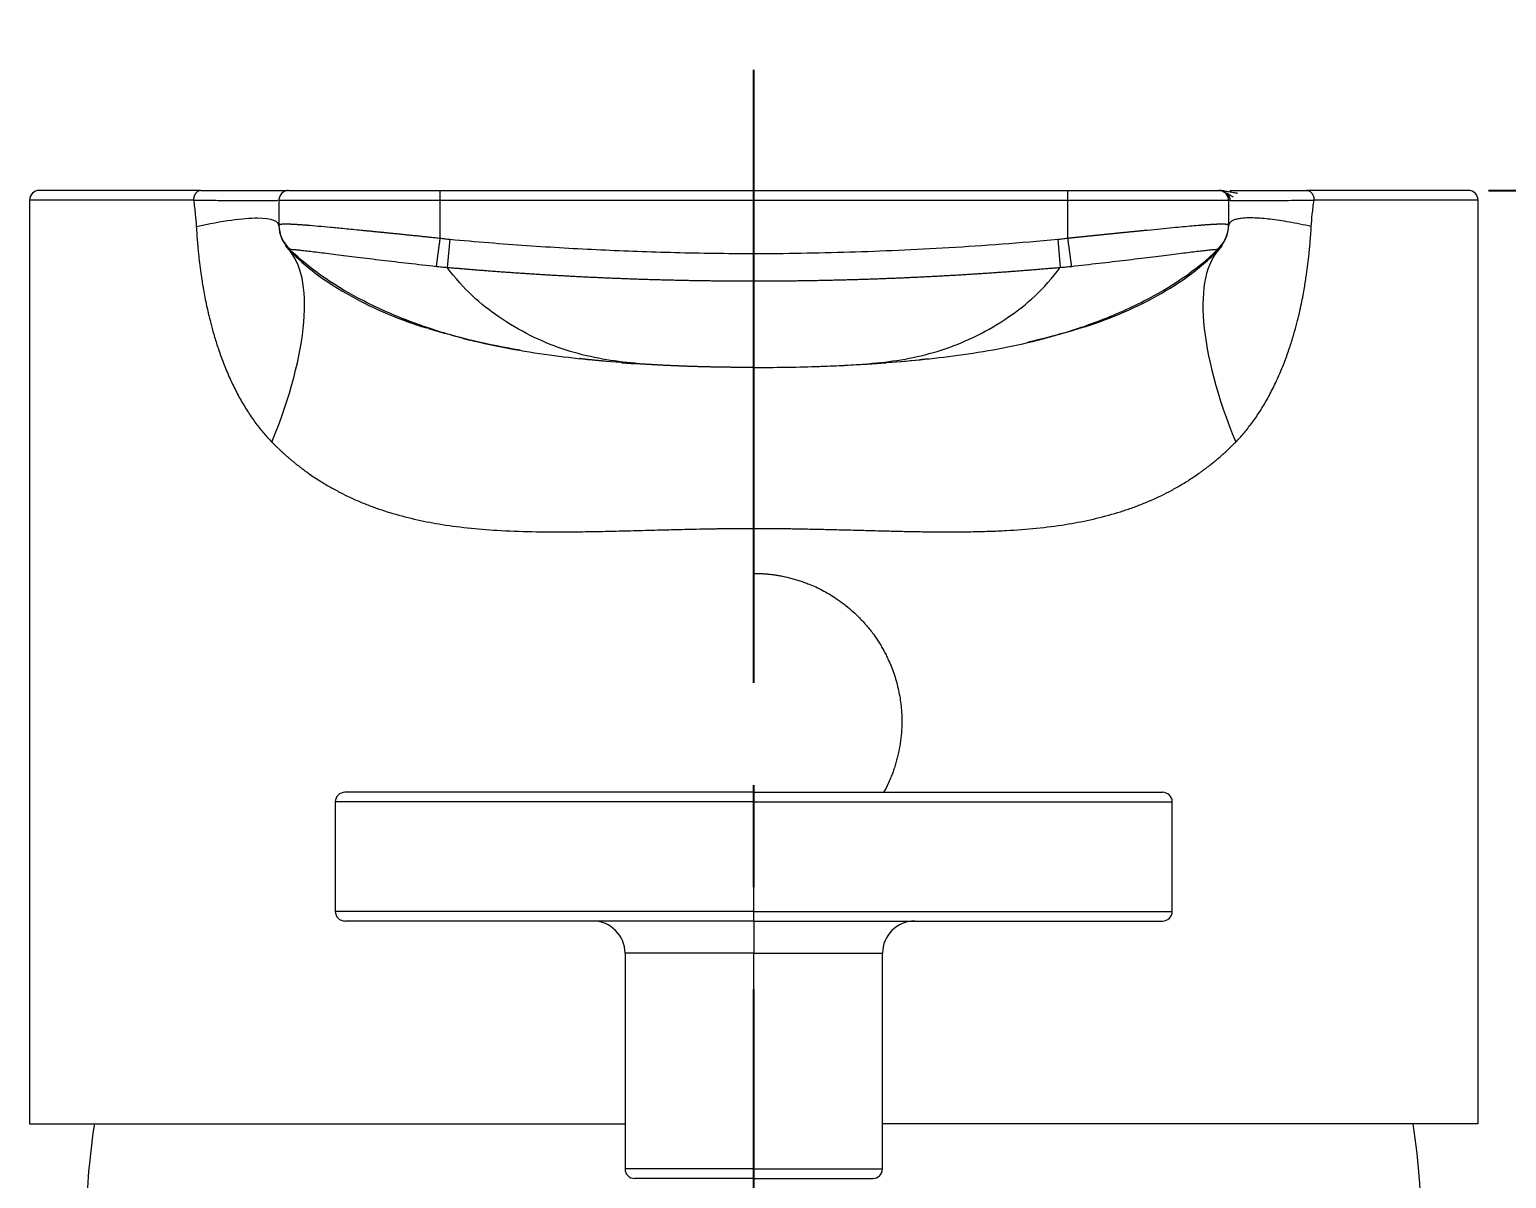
# Model space of a CAD drawing. Extents: x 11557 to 12329, y -16777 to -16231.
# Drawn here: x 11775.94 to 11821.82, y -16476.32 to -16440.62 of the extents above; entities that cross this region are included whole.
import ezdxf

# ---------------------------------------------------------------- set-up
doc = ezdxf.new("R2010")
doc.units = 0
doc.header["$MEASUREMENT"] = 0
doc.linetypes.add('CENTER2', pattern=[28.575, 19.05, -3.175, 3.175, -3.175])
doc.layers.get('0').update_dxf_attribs({"color": 3, "linetype": 'CONTINUOUS'})
doc.layers.get('DEFPOINTS').update_dxf_attribs({"linetype": 'CONTINUOUS'})
doc.layers.add('CENTER', color=1, linetype='CENTER2')
doc.layers.add('DIM_', color=6, linetype='CONTINUOUS', lineweight=9)
doc.styles.get("Standard").update_dxf_attribs({"font": 'Gulim.ttf'})
doc.dimstyles.new('사본(2) STANDARD', dxfattribs={"dimscale": 0, "dimtxt": 5, "dimasz": 5, "dimexe": 1.25, "dimexo": 0.625, "dimgap": 1.5, "dimtad": 3, "dimtih": 1, "dimtoh": 1, "dimdec": 1, "dimzin": 9, "dimdsep": 46, "dimtxsty": 'Standard', "dimcen": 2.5, "dimclrd": 5, "dimclre": 5, "dimclrt": 5, "dimadec": 0, "dimazin": 0, "dimtfac": 1, "dimtdec": 1, "dimtmove": 0, "dimatfit": 3, "dimfxl": 1.25, "dimtfill": 1, "dimtolj": 1, "dimtzin": 0, "dimarcsym": 0})

# ---------------------------------------------------------------- blocks, each defined once
blk = doc.blocks.new('*D25')
at = {"layer": 'DEFPOINTS', "color": 0, "transparency": 16777216}
for p in [(11820.637, -16445.624), (11854.897, -16445.624), (11823.437, -16569.324)]:
    blk.add_point(p, dxfattribs=at)
at = {"layer": 'DIM_', "color": 5, "lineweight": -2, "transparency": 16777216}
for p, q in [((11821.262, -16445.624), (11856.147, -16445.624)), ((11854.897, -16450.624), (11854.897, -16503.404)), ((11854.897, -16564.324), (11854.897, -16511.544)), ((11824.062, -16569.324), (11856.147, -16569.324))]:
    blk.add_line(p, q, dxfattribs=at)
at = {"layer": 'DIM_', "color": 5, "transparency": 16777216}
for points in [[(11854.064, -16450.624), (11855.731, -16450.624), (11854.897, -16445.624)], [(11854.064, -16564.324), (11855.731, -16564.324), (11854.897, -16569.324)]]:
    blk.add_solid(points, dxfattribs=at)
at = {"layer": 'DIM_', "color": 5, "transparency": 16777216, "insert": (11854.897, -16507.474), "char_height": 5, "attachment_point": 5, "bg_fill": 3, "box_fill_scale": 1.25, "bg_fill_color": 256, "bg_fill_true_color": 13158600, "bg_fill_transparency": 0}
blk.add_mtext('\\A1;123.7', dxfattribs=at)

msp = doc.modelspace()

# ---------------------------------------------------------------- linework, layer by layer
at = {"linetype": 'Continuous', "lineweight": 18}
for p, q in [((11781.264, -16445.624), (11776.237, -16445.624)), ((11783.987, -16445.624), (11788.687, -16445.624)), ((11788.687, -16445.624), (11808.187, -16445.624)), ((11808.187, -16445.624), (11812.887, -16445.624)), ((11820.637, -16445.624), (11815.61, -16445.624)), ((11775.937, -16445.924), (11775.937, -16474.624)), ((11783.687, -16445.924), (11783.687, -16446.7)), ((11813.187, -16445.924), (11813.187, -16446.7)), ((11820.937, -16474.624), (11820.937, -16445.924)), ((11783.963, -16447.432), (11783.964, -16447.432)), ((11788.993, -16447.14), (11788.913, -16448.013)), ((11807.881, -16447.14), (11807.961, -16448.013)), ((11812.91, -16447.432), (11812.911, -16447.432)), ((11798.437, -16464.324), (11785.737, -16464.324)), ((11798.437, -16464.324), (11811.137, -16464.324)), ((11785.437, -16464.624), (11785.437, -16468.024)), ((11811.437, -16468.024), (11811.437, -16464.624)), ((11798.437, -16468.324), (11785.737, -16468.324)), ((11798.437, -16468.324), (11811.137, -16468.324)), ((11794.437, -16469.324), (11794.437, -16476.024)), ((11802.437, -16476.024), (11802.437, -16469.324)), ((11775.941, -16474.624), (11794.437, -16474.624)), ((11820.934, -16474.624), (11802.437, -16474.624)), ((11798.437, -16476.324), (11794.737, -16476.324)), ((11798.437, -16476.324), (11802.137, -16476.324))]:
    msp.add_line(p, q, dxfattribs=at)
at = {"linetype": 'Continuous', "lineweight": 13}
for p, q in [((11788.687, -16445.624), (11788.687, -16445.924)), ((11808.187, -16445.624), (11808.187, -16445.924)), ((11781.032, -16445.924), (11775.937, -16445.924)), ((11783.687, -16445.924), (11788.687, -16445.924)), ((11788.687, -16445.924), (11808.187, -16445.924)), ((11788.687, -16445.924), (11788.687, -16447.105)), ((11808.187, -16445.924), (11813.187, -16445.924)), ((11808.187, -16445.924), (11808.187, -16447.105)), ((11820.937, -16445.924), (11815.842, -16445.924)), ((11798.437, -16456.124), (11798.437, -16457.524)), ((11798.437, -16464.324), (11798.437, -16464.624)), ((11798.437, -16464.624), (11785.437, -16464.624)), ((11798.437, -16464.624), (11811.437, -16464.624)), ((11798.437, -16468.024), (11798.437, -16464.624)), ((11798.437, -16468.024), (11785.437, -16468.024)), ((11798.437, -16468.324), (11798.437, -16468.024)), ((11798.437, -16468.024), (11811.437, -16468.024)), ((11798.437, -16468.324), (11798.437, -16469.324)), ((11798.437, -16469.324), (11794.437, -16469.324)), ((11798.437, -16476.024), (11798.437, -16469.324)), ((11798.437, -16469.324), (11802.437, -16469.324)), ((11798.437, -16476.024), (11794.437, -16476.024)), ((11798.437, -16476.024), (11802.437, -16476.024)), ((11798.437, -16476.324), (11798.437, -16476.024))]:
    msp.add_line(p, q, dxfattribs=at)
at = {"linetype": 'Continuous', "lineweight": 18}
for centre, radius, start, end in [((11776.237, -16445.924), 0.3, 90, 180), ((11783.987, -16445.924), 0.3, 90, 180), ((11812.887, -16445.924), 0.3, 0, 90), ((11820.637, -16445.924), 0.3, 0, 90), ((11785.737, -16464.624), 0.3, 90, 180), ((11811.137, -16464.624), 0.3, 0, 90), ((11785.737, -16468.024), 0.3, 180, 270), ((11811.137, -16468.024), 0.3, 270, 0), ((11793.437, -16469.324), 1, 0, 90), ((11803.437, -16469.324), 1, 90, 180), ((11801.847, -16478.237), 24.167, 171.4005, 180.2092), ((11795.027, -16478.237), 24.167, 359.7908, 8.5995), ((11794.737, -16476.024), 0.3, 180, 270), ((11802.137, -16476.024), 0.3, 270, 0)]:
    msp.add_arc(centre, radius, start, end, dxfattribs=at)
for centre, major_axis, ratio, start_param, end_param in [((11784.687, -16446.7), (-1, 0), 0.997565, 0, 0.855888), ((11784.687, -16446.715), (-1, 0), 0.999994, 6.283182, 7.089139), ((11812.187, -16446.7), (1, 0), 0.997564, 5.427297, 6.283185), ((11812.187, -16446.715), (1, 0), 0.999994, 5.477229, 6.283185), ((11779.513, -16454.498), (4.189, 7.272), 0.367725, 5.063697, 6.175754), ((11817.362, -16454.498), (-4.19, 7.272), 0.367778, 0.107416, 1.219445), ((11798.437, -16456.124), (0, 5), 0.000002, 0, 1.570796)]:
    msp.add_ellipse(centre, major_axis=major_axis, ratio=ratio, start_param=start_param, end_param=end_param, dxfattribs=at)
at = {"linetype": 'Continuous', "lineweight": 13}
for points, weights in [([(11781.264, -16445.624), (11781.128, -16445.624), (11781.032, -16445.749), (11781.032, -16445.924)], [1.16155262095, 0.939532990983, 0.946352341469, 1.18201067241]), ([(11815.758, -16446.742), (11814.064, -16446.38), (11813.187, -16446.389), (11813.187, -16446.742)], [1.00865496145, 0.985184218262, 1.00944989097, 1.08145197957]), ([(11788.687, -16447.105), (11788.637, -16447.483), (11788.594, -16447.806), (11788.571, -16447.982)], [1.07742026953, 0.974193216038, 0.974193243491, 1.07742035189]), ([(11808.187, -16447.105), (11808.237, -16447.483), (11808.28, -16447.806), (11808.304, -16447.982)], [1.07656029012, 0.973909260309, 0.974483093263, 1.07828178898])]:
    msp.add_rational_spline(points, weights, degree=3, dxfattribs=at)
at = {"linetype": 'Continuous', "lineweight": 18}
for points, knots in [([(11781.264, -16445.624), (11781.334, -16445.624), (11781.479, -16445.624), (11781.705, -16445.624), (11781.943, -16445.624), (11782.192, -16445.624), (11782.449, -16445.624), (11782.714, -16445.624), (11782.989, -16445.624), (11783.251, -16445.624), (11783.481, -16445.624), (11783.663, -16445.624), (11783.791, -16445.624), (11783.878, -16445.624), (11783.928, -16445.624), (11783.948, -16445.624), (11783.955, -16445.624)], [0, 0, 0, 0, 0.073243, 0.146485, 0.219728, 0.29297, 0.366213, 0.439455, 0.512698, 0.585941, 0.659183, 0.732426, 0.805668, 0.878911, 0.952154, 1, 1, 1, 1]), ([(11812.887, -16445.624), (11812.887, -16445.624), (11812.893, -16445.624), (11812.928, -16445.624), (11812.986, -16445.624), (11813.034, -16445.624), (11813.053, -16445.624)], [0, 0, 0, 0, 0.281598, 0.564993, 0.848388, 1, 1, 1, 1]), ([(11813.14, -16445.711), (11813.156, -16445.727), (11813.182, -16445.76), (11813.21, -16445.816), (11813.225, -16445.875), (11813.227, -16445.913), (11813.227, -16445.932)], [0, 0, 0, 0, 0.263716, 0.521509, 0.768223, 1, 1, 1, 1]), ([(11813.228, -16445.624), (11813.236, -16445.624), (11813.3, -16445.624), (11813.44, -16445.624), (11813.682, -16445.624), (11813.961, -16445.624), (11814.269, -16445.624), (11814.598, -16445.624), (11814.948, -16445.624), (11815.301, -16445.624), (11815.511, -16445.624), (11815.61, -16445.624)], [0, 0, 0, 0, 0.017987, 0.140738, 0.26349, 0.386242, 0.508993, 0.631745, 0.754497, 0.877248, 1, 1, 1, 1]), ([(11783.687, -16446.738), (11783.687, -16446.737), (11783.687, -16446.734), (11783.687, -16446.729), (11783.687, -16446.723), (11783.687, -16446.717), (11783.687, -16446.715)], [0, 0, 0, 0, 0.181237, 0.454158, 0.727079, 1, 1, 1, 1]), ([(11813.187, -16446.715), (11813.187, -16446.717), (11813.187, -16446.723), (11813.187, -16446.729), (11813.187, -16446.735), (11813.187, -16446.739), (11813.187, -16446.742), (11813.187, -16446.742), (11813.187, -16446.742)], [0, 0, 0, 0, 0.190431, 0.380863, 0.571294, 0.761725, 0.952156, 1, 1, 1, 1]), ([(11783.875, -16447.337), (11784.174, -16447.656), (11784.806, -16448.232), (11786.272, -16449.145), (11787.441, -16449.646), (11788.272, -16449.894)], [0, 0, 0, 0, 0.255853, 0.503794, 1, 1, 1, 1]), ([(11808.597, -16449.895), (11809.43, -16449.648), (11810.6, -16449.146), (11812.068, -16448.233), (11812.7, -16447.657), (11813, -16447.337)], [0, 0, 0, 0, 0.496271, 0.744186, 1, 1, 1, 1]), ([(11798.437, -16448.436), (11798.437, -16448.415), (11798.437, -16448.391), (11798.437, -16448.338), (11798.437, -16448.31), (11798.437, -16448.248), (11798.437, -16448.215), (11798.437, -16448.145), (11798.437, -16448.109), (11798.437, -16448.033), (11798.437, -16447.994), (11798.437, -16447.913), (11798.437, -16447.872), (11798.437, -16447.79), (11798.437, -16447.748), (11798.437, -16447.666), (11798.437, -16447.625), (11798.437, -16447.584)], [0, 0, 0, 0, 0.125, 0.125, 0.25, 0.25, 0.375, 0.375, 0.5, 0.5, 0.625, 0.625, 0.75, 0.75, 0.875, 0.875, 1, 1, 1, 1]), ([(11798.437, -16451.124), (11798.437, -16451.124), (11798.437, -16451.182), (11798.437, -16451.008), (11798.437, -16450.487), (11798.437, -16449.818), (11798.437, -16449.1), (11798.437, -16448.436)], [0, 0, 0, 0, 0.258409, 0.516817, 0.646021, 0.775226, 1, 1, 1, 1]), ([(11791.175, -16450.588), (11790.994, -16450.557), (11789.832, -16450.344), (11788.703, -16450.058), (11787.788, -16449.732)], [0, 0, 0, 0, 0.154308, 1, 1, 1, 1]), ([(11794.455, -16450.985), (11793.661, -16450.927), (11792.034, -16450.77), (11790.434, -16450.482), (11789.617, -16450.276)], [0, 0, 0, 0, 0.484737, 1, 1, 1, 1]), ([(11802.418, -16450.985), (11803.213, -16450.927), (11804.841, -16450.77), (11806.44, -16450.482), (11807.257, -16450.276)], [0, 0, 0, 0, 0.484813, 1, 1, 1, 1]), ([(11793.867, -16450.935), (11793.862, -16450.935), (11793.832, -16450.932), (11793.778, -16450.927), (11793.707, -16450.92), (11793.636, -16450.914), (11793.567, -16450.907), (11793.497, -16450.9), (11793.429, -16450.893), (11793.361, -16450.886), (11793.295, -16450.879), (11793.228, -16450.872), (11793.163, -16450.865), (11793.098, -16450.858), (11793.049, -16450.853), (11793.021, -16450.849), (11793.015, -16450.849)], [0, 0, 0, 0, 0.018764, 0.09901, 0.179135, 0.259149, 0.339064, 0.41889, 0.498638, 0.578319, 0.657944, 0.737524, 0.817068, 0.89659, 0.976098, 1, 1, 1, 1]), ([(11795.074, -16451.026), (11795.06, -16451.025), (11795.033, -16451.024), (11794.991, -16451.021), (11794.95, -16451.018), (11794.909, -16451.016), (11794.868, -16451.013), (11794.827, -16451.01), (11794.786, -16451.008), (11794.757, -16451.005), (11794.741, -16451.004), (11794.739, -16451.004)], [0, 0, 0, 0, 0.122514, 0.244982, 0.367409, 0.4898, 0.61216, 0.734491, 0.8568, 0.97909, 1, 1, 1, 1]), ([(11796.527, -16451.094), (11796.512, -16451.094), (11796.484, -16451.093), (11796.441, -16451.091), (11796.398, -16451.09), (11796.355, -16451.088), (11796.312, -16451.087), (11796.27, -16451.085), (11796.227, -16451.083), (11796.185, -16451.082), (11796.142, -16451.08), (11796.1, -16451.078), (11796.058, -16451.077), (11796.016, -16451.075), (11795.974, -16451.073), (11795.932, -16451.071), (11795.89, -16451.07), (11795.849, -16451.068), (11795.807, -16451.066), (11795.766, -16451.064), (11795.724, -16451.062), (11795.683, -16451.06), (11795.642, -16451.058), (11795.601, -16451.056), (11795.56, -16451.054), (11795.519, -16451.052), (11795.478, -16451.049), (11795.437, -16451.047), (11795.396, -16451.045), (11795.356, -16451.043), (11795.315, -16451.04), (11795.275, -16451.038), (11795.235, -16451.036), (11795.194, -16451.033), (11795.154, -16451.031), (11795.114, -16451.029), (11795.088, -16451.027), (11795.074, -16451.026)], [0, 0, 0, 0, 0.028653, 0.057291, 0.085916, 0.114527, 0.143126, 0.171713, 0.200291, 0.228858, 0.257418, 0.28597, 0.314515, 0.343054, 0.371588, 0.400119, 0.428647, 0.457172, 0.485697, 0.514221, 0.542746, 0.571273, 0.599802, 0.628335, 0.656872, 0.685414, 0.713963, 0.742519, 0.771083, 0.799657, 0.82824, 0.856834, 0.88544, 0.914059, 0.942691, 0.971338, 1, 1, 1, 1]), ([(11798.437, -16451.124), (11798.423, -16451.124), (11798.395, -16451.124), (11798.353, -16451.124), (11798.31, -16451.124), (11798.268, -16451.124), (11798.226, -16451.123), (11798.184, -16451.123), (11798.142, -16451.123), (11798.1, -16451.123), (11798.058, -16451.123), (11798.016, -16451.122), (11797.974, -16451.122), (11797.932, -16451.122), (11797.89, -16451.121), (11797.848, -16451.121), (11797.806, -16451.121), (11797.765, -16451.12), (11797.723, -16451.12), (11797.681, -16451.119), (11797.639, -16451.119), (11797.598, -16451.118), (11797.556, -16451.118), (11797.515, -16451.117), (11797.473, -16451.116), (11797.431, -16451.116), (11797.39, -16451.115), (11797.349, -16451.114), (11797.307, -16451.114), (11797.266, -16451.113), (11797.224, -16451.112), (11797.183, -16451.111), (11797.142, -16451.11), (11797.101, -16451.11), (11797.059, -16451.109), (11797.018, -16451.108), (11796.977, -16451.107), (11796.936, -16451.106), (11796.895, -16451.105), (11796.854, -16451.104), (11796.813, -16451.102), (11796.772, -16451.101), (11796.731, -16451.1), (11796.69, -16451.099), (11796.649, -16451.098), (11796.608, -16451.097), (11796.567, -16451.095), (11796.54, -16451.094), (11796.527, -16451.094)], [0, 0, 0, 0, 0.02183, 0.043647, 0.065452, 0.087246, 0.109028, 0.1308, 0.152562, 0.174315, 0.196059, 0.217795, 0.239524, 0.261246, 0.282961, 0.304671, 0.326376, 0.348076, 0.369773, 0.391466, 0.413156, 0.434845, 0.456532, 0.478218, 0.499904, 0.52159, 0.543277, 0.564966, 0.586657, 0.608351, 0.630048, 0.651749, 0.673454, 0.695165, 0.716882, 0.738605, 0.760335, 0.782073, 0.803819, 0.825573, 0.847337, 0.869112, 0.890896, 0.912692, 0.9345, 0.95632, 0.978153, 1, 1, 1, 1]), ([(11800.348, -16451.094), (11800.473, -16451.09), (11800.722, -16451.081), (11801.089, -16451.065), (11801.449, -16451.047), (11801.684, -16451.034), (11801.8, -16451.026)], [0, 0, 0, 0, 0.25, 0.5, 0.75, 1, 1, 1, 1]), ([(11775.937, -16474.581), (11775.937, -16474.582), (11775.937, -16474.596), (11775.938, -16474.607), (11775.938, -16474.617), (11775.939, -16474.619), (11775.94, -16474.623), (11775.94, -16474.624), (11775.941, -16474.624)], [0, 0, 0, 0, 0.032118, 0.516059, 0.516059, 0.75803, 0.75803, 1, 1, 1, 1]), ([(11820.934, -16474.624), (11820.935, -16474.624), (11820.937, -16474.617), (11820.937, -16474.596), (11820.937, -16474.582), (11820.937, -16474.581)], [0, 0, 0, 0, 0.482071, 0.964143, 1, 1, 1, 1])]:
    msp.add_open_spline(points, degree=3, knots=knots, dxfattribs=at)
for points, degree in [([(11813.476, -16445.716), (11812.921, -16445.624)], 1), ([(11812.993, -16445.643), (11813.33, -16445.82)], 1), ([(11781.117, -16446.742), (11781.122, -16446.835), (11781.134, -16447.01), (11781.152, -16447.24), (11781.17, -16447.442), (11781.188, -16447.618), (11781.206, -16447.78), (11781.224, -16447.935), (11781.245, -16448.091), (11781.268, -16448.256), (11781.295, -16448.439), (11781.329, -16448.646), (11781.371, -16448.879), (11781.423, -16449.14), (11781.486, -16449.428), (11781.563, -16449.745), (11781.657, -16450.089), (11781.772, -16450.464), (11781.914, -16450.873), (11782.092, -16451.317), (11782.293, -16451.753), (11782.507, -16452.156), (11782.734, -16452.528), (11782.97, -16452.868), (11783.215, -16453.174), (11783.381, -16453.356), (11783.465, -16453.442)], 3), ([(11783.687, -16446.715), (11783.687, -16446.714), (11783.687, -16446.712), (11783.687, -16446.705), (11783.687, -16446.7)], 3), ([(11783.709, -16446.909), (11783.709, -16446.924)], 1), ([(11813.165, -16446.924), (11813.165, -16446.909)], 1), ([(11813.167, -16446.941), (11813.167, -16446.912)], 1), ([(11813.187, -16446.7), (11813.187, -16446.705), (11813.187, -16446.712), (11813.187, -16446.714), (11813.187, -16446.715)], 3), ([(11813.409, -16453.442), (11813.493, -16453.356), (11813.66, -16453.174), (11813.904, -16452.868), (11814.141, -16452.528), (11814.367, -16452.156), (11814.581, -16451.754), (11814.782, -16451.318), (11814.96, -16450.874), (11815.102, -16450.464), (11815.218, -16450.089), (11815.312, -16449.744), (11815.389, -16449.428), (11815.452, -16449.139), (11815.504, -16448.878), (11815.545, -16448.645), (11815.579, -16448.438), (11815.607, -16448.255), (11815.63, -16448.091), (11815.65, -16447.934), (11815.669, -16447.779), (11815.687, -16447.618), (11815.705, -16447.441), (11815.723, -16447.24), (11815.741, -16447.009), (11815.752, -16446.835), (11815.758, -16446.742)], 3), ([(11783.995, -16447.436), (11784.002, -16447.443), (11784.015, -16447.452), (11784.026, -16447.454), (11784.032, -16447.453)], 3), ([(11812.843, -16447.453), (11812.848, -16447.454), (11812.86, -16447.452), (11812.873, -16447.443), (11812.88, -16447.436)], 3), ([(11788.571, -16447.982), (11788.629, -16447.989), (11788.744, -16448), (11788.857, -16448.009), (11788.913, -16448.013)], 3), ([(11807.961, -16448.013), (11808.017, -16448.009), (11808.13, -16448), (11808.245, -16447.989), (11808.304, -16447.982)], 3), ([(11787.522, -16449.632), (11787.794, -16449.732)], 1), ([(11809.297, -16449.655), (11808.544, -16449.936), (11807.762, -16450.158), (11806.961, -16450.338)], 3), ([(11809.293, -16449.656), (11809.556, -16449.553)], 1), ([(11788.327, -16449.911), (11789.617, -16450.276)], 1), ([(11807.258, -16450.276), (11808.541, -16449.913)], 1), ([(11794.339, -16450.976), (11794.729, -16451.004)], 1), ([(11798.437, -16451.124), (11799.083, -16451.124), (11799.726, -16451.114), (11800.348, -16451.094)], 3), ([(11801.8, -16451.026), (11801.913, -16451.019), (11802.024, -16451.012), (11802.134, -16451.005)], 3), ([(11802.143, -16451.004), (11802.536, -16450.976)], 1), ([(11803.008, -16450.935), (11803.309, -16450.908), (11803.593, -16450.879), (11803.859, -16450.849)], 3)]:
    msp.add_open_spline(points, degree=degree, dxfattribs=at)
at = {"linetype": 'Continuous', "lineweight": 13}
for points, knots in [([(11815.61, -16445.624), (11815.641, -16445.624), (11815.671, -16445.632), (11815.727, -16445.662), (11815.753, -16445.684), (11815.796, -16445.739), (11815.813, -16445.773), (11815.836, -16445.845), (11815.842, -16445.884), (11815.842, -16445.924)], [0, 0, 0, 0, 0.25, 0.25, 0.5, 0.5, 0.75, 0.75, 1, 1, 1, 1]), ([(11781.032, -16445.924), (11781.088, -16445.924), (11781.222, -16445.926), (11781.436, -16445.928), (11781.677, -16445.93), (11781.93, -16445.932), (11782.194, -16445.934), (11782.466, -16445.935), (11782.739, -16445.936), (11782.996, -16445.937), (11783.217, -16445.936), (11783.39, -16445.936), (11783.513, -16445.934), (11783.595, -16445.932), (11783.632, -16445.931), (11783.647, -16445.93), (11783.648, -16445.93)], [0, 0, 0, 0, 0.037423, 0.09093, 0.149736, 0.214672, 0.286573, 0.367065, 0.45843, 0.557795, 0.660021, 0.758459, 0.847044, 0.925113, 0.993986, 1, 1, 1, 1]), ([(11781.032, -16445.924), (11781.042, -16446.002), (11781.052, -16446.077), (11781.07, -16446.223), (11781.078, -16446.293), (11781.099, -16446.498), (11781.11, -16446.625), (11781.117, -16446.742)], [0, 0, 0, 0, 0.25, 0.25, 0.5, 0.5, 1, 1, 1, 1]), ([(11813.187, -16445.924), (11813.187, -16445.925), (11813.192, -16445.927), (11813.218, -16445.93), (11813.279, -16445.932), (11813.377, -16445.934), (11813.519, -16445.936), (11813.709, -16445.936), (11813.946, -16445.936), (11814.225, -16445.936), (11814.536, -16445.935), (11814.87, -16445.933), (11815.218, -16445.93), (11815.543, -16445.927), (11815.753, -16445.925), (11815.842, -16445.924)], [0, 0, 0, 0, 0.043837, 0.114379, 0.190639, 0.270395, 0.35463, 0.44372, 0.534416, 0.623909, 0.71051, 0.793868, 0.87409, 0.947701, 1, 1, 1, 1]), ([(11815.758, -16446.742), (11815.765, -16446.624), (11815.775, -16446.497), (11815.797, -16446.293), (11815.805, -16446.222), (11815.823, -16446.076), (11815.832, -16446.001), (11815.842, -16445.924)], [0, 0, 0, 0, 0.5, 0.5, 0.75, 0.75, 1, 1, 1, 1]), ([(11783.687, -16446.7), (11783.687, -16446.7), (11783.687, -16446.698), (11783.688, -16446.696), (11783.688, -16446.694), (11783.689, -16446.692), (11783.691, -16446.691), (11783.692, -16446.689), (11783.694, -16446.687), (11783.696, -16446.686), (11783.698, -16446.684), (11783.701, -16446.683), (11783.704, -16446.681), (11783.707, -16446.68), (11783.71, -16446.678), (11783.714, -16446.677), (11783.718, -16446.676), (11783.723, -16446.675), (11783.727, -16446.673), (11783.732, -16446.672), (11783.738, -16446.671), (11783.743, -16446.67), (11783.749, -16446.669), (11783.756, -16446.669), (11783.762, -16446.668), (11783.769, -16446.667), (11783.776, -16446.666), (11783.784, -16446.666), (11783.791, -16446.665), (11783.8, -16446.665), (11783.808, -16446.664), (11783.817, -16446.664), (11783.826, -16446.663), (11783.836, -16446.663), (11783.845, -16446.663), (11783.856, -16446.663), (11783.866, -16446.662), (11783.877, -16446.662), (11783.888, -16446.662), (11783.9, -16446.662), (11783.912, -16446.662), (11783.924, -16446.662), (11783.936, -16446.663), (11783.949, -16446.663), (11783.963, -16446.663), (11783.976, -16446.664), (11783.99, -16446.664), (11784.005, -16446.664), (11784.019, -16446.665), (11784.034, -16446.665), (11784.05, -16446.666), (11784.066, -16446.667), (11784.082, -16446.667), (11784.098, -16446.668), (11784.115, -16446.669), (11784.132, -16446.67), (11784.15, -16446.671), (11784.168, -16446.672), (11784.187, -16446.673), (11784.205, -16446.674), (11784.224, -16446.675), (11784.244, -16446.676), (11784.264, -16446.678), (11784.284, -16446.679), (11784.305, -16446.68), (11784.326, -16446.682), (11784.347, -16446.683), (11784.369, -16446.685), (11784.391, -16446.686), (11784.414, -16446.688), (11784.437, -16446.69), (11784.46, -16446.692), (11784.484, -16446.693), (11784.508, -16446.695), (11784.533, -16446.697), (11784.558, -16446.699), (11784.673, -16446.709), (11784.901, -16446.728), (11785.284, -16446.763), (11785.732, -16446.806), (11786.082, -16446.84), (11786.292, -16446.861), (11786.342, -16446.866), (11786.392, -16446.871), (11786.442, -16446.876), (11786.494, -16446.881), (11786.546, -16446.886), (11786.599, -16446.892), (11786.652, -16446.897), (11786.706, -16446.902), (11786.761, -16446.908), (11786.816, -16446.913), (11786.872, -16446.919), (11786.929, -16446.925), (11786.986, -16446.93), (11787.044, -16446.936), (11787.103, -16446.942), (11787.162, -16446.948), (11787.222, -16446.954), (11787.282, -16446.96), (11787.344, -16446.966), (11787.405, -16446.973), (11787.468, -16446.979), (11787.531, -16446.985), (11787.594, -16446.992), (11787.659, -16446.999), (11787.723, -16447.005), (11787.789, -16447.012), (11787.855, -16447.019), (11787.921, -16447.025), (11787.988, -16447.032), (11788.056, -16447.039), (11788.124, -16447.046), (11788.193, -16447.053), (11788.262, -16447.061), (11788.332, -16447.068), (11788.402, -16447.075), (11788.473, -16447.083), (11788.544, -16447.09), (11788.615, -16447.098), (11788.663, -16447.103), (11788.687, -16447.105)], [0, 0, 0, 0, 0.004639, 0.009291, 0.013957, 0.018637, 0.02333, 0.028037, 0.032758, 0.037492, 0.042239, 0.047001, 0.051776, 0.056565, 0.061367, 0.066183, 0.071013, 0.075857, 0.080714, 0.085585, 0.09047, 0.095368, 0.100281, 0.105207, 0.110147, 0.115101, 0.120068, 0.12505, 0.130045, 0.135054, 0.140077, 0.145114, 0.150165, 0.15523, 0.160308, 0.165401, 0.170507, 0.175627, 0.180762, 0.18591, 0.191072, 0.196248, 0.201439, 0.206643, 0.211861, 0.217093, 0.222339, 0.227599, 0.232874, 0.238162, 0.243464, 0.248781, 0.254111, 0.259456, 0.264814, 0.270187, 0.275574, 0.280975, 0.28639, 0.291819, 0.297262, 0.30272, 0.308192, 0.313677, 0.319177, 0.324691, 0.33022, 0.335762, 0.341319, 0.34689, 0.352475, 0.358074, 0.363688, 0.369316, 0.374958, 0.380614, 0.386284, 0.452431, 0.522443, 0.596328, 0.674092, 0.681189, 0.688339, 0.695544, 0.702802, 0.710115, 0.717481, 0.724901, 0.732375, 0.739903, 0.747484, 0.75512, 0.76281, 0.770553, 0.77835, 0.786201, 0.794106, 0.802065, 0.810078, 0.818145, 0.826265, 0.83444, 0.842668, 0.850951, 0.859287, 0.867677, 0.876121, 0.884619, 0.893171, 0.901777, 0.910437, 0.91915, 0.927918, 0.936739, 0.945615, 0.954544, 0.963528, 0.972565, 0.981656, 0.990801, 1, 1, 1, 1]), ([(11808.187, -16447.105), (11808.199, -16447.104), (11808.222, -16447.102), (11808.256, -16447.098), (11808.291, -16447.094), (11808.325, -16447.091), (11808.359, -16447.087), (11808.393, -16447.084), (11808.427, -16447.08), (11808.461, -16447.077), (11808.494, -16447.073), (11808.528, -16447.069), (11808.561, -16447.066), (11808.595, -16447.063), (11808.628, -16447.059), (11808.661, -16447.056), (11808.694, -16447.052), (11808.727, -16447.049), (11808.76, -16447.045), (11808.793, -16447.042), (11808.825, -16447.039), (11808.858, -16447.035), (11808.89, -16447.032), (11808.922, -16447.029), (11808.954, -16447.025), (11808.986, -16447.022), (11809.018, -16447.019), (11809.049, -16447.016), (11809.081, -16447.012), (11809.112, -16447.009), (11809.144, -16447.006), (11809.175, -16447.003), (11809.206, -16447), (11809.237, -16446.996), (11809.267, -16446.993), (11809.298, -16446.99), (11809.328, -16446.987), (11809.359, -16446.984), (11809.389, -16446.981), (11809.419, -16446.978), (11809.449, -16446.975), (11809.478, -16446.972), (11809.508, -16446.969), (11809.537, -16446.966), (11809.567, -16446.963), (11809.596, -16446.96), (11809.625, -16446.957), (11809.654, -16446.954), (11809.682, -16446.951), (11809.711, -16446.948), (11809.739, -16446.945), (11809.768, -16446.943), (11809.796, -16446.94), (11809.824, -16446.937), (11809.852, -16446.934), (11809.879, -16446.931), (11809.907, -16446.929), (11809.934, -16446.926), (11809.962, -16446.923), (11809.989, -16446.92), (11810.016, -16446.918), (11810.042, -16446.915), (11810.069, -16446.912), (11810.096, -16446.91), (11810.122, -16446.907), (11810.148, -16446.904), (11810.174, -16446.902), (11810.2, -16446.899), (11810.226, -16446.897), (11810.251, -16446.894), (11810.277, -16446.892), (11810.302, -16446.889), (11810.327, -16446.886), (11810.352, -16446.884), (11810.377, -16446.882), (11810.401, -16446.879), (11810.426, -16446.877), (11810.45, -16446.874), (11810.474, -16446.872), (11810.499, -16446.869), (11810.522, -16446.867), (11810.546, -16446.865), (11810.57, -16446.862), (11810.593, -16446.86), (11810.616, -16446.858), (11810.64, -16446.855), (11810.796, -16446.84), (11811.073, -16446.813), (11811.444, -16446.777), (11811.772, -16446.746), (11812.059, -16446.721), (11812.245, -16446.705), (11812.352, -16446.696), (11812.397, -16446.693), (11812.441, -16446.69), (11812.483, -16446.686), (11812.524, -16446.684), (11812.564, -16446.681), (11812.602, -16446.678), (11812.639, -16446.676), (11812.675, -16446.674), (11812.71, -16446.672), (11812.743, -16446.67), (11812.775, -16446.668), (11812.805, -16446.667), (11812.834, -16446.666), (11812.862, -16446.665), (11812.889, -16446.664), (11812.915, -16446.663), (11812.939, -16446.663), (11812.962, -16446.662), (11812.984, -16446.662), (11813.005, -16446.662), (11813.024, -16446.663), (11813.042, -16446.663), (11813.06, -16446.664), (11813.076, -16446.665), (11813.091, -16446.666), (11813.104, -16446.667), (11813.117, -16446.668), (11813.128, -16446.67), (11813.139, -16446.672), (11813.148, -16446.674), (11813.157, -16446.676), (11813.164, -16446.678), (11813.17, -16446.681), (11813.176, -16446.684), (11813.18, -16446.686), (11813.183, -16446.69), (11813.186, -16446.693), (11813.187, -16446.696), (11813.187, -16446.699), (11813.187, -16446.7)], [0, 0, 0, 0, 0.004412, 0.008812, 0.013199, 0.017574, 0.021937, 0.026286, 0.030624, 0.034949, 0.039261, 0.043561, 0.047849, 0.052124, 0.056386, 0.060636, 0.064874, 0.069099, 0.073311, 0.077512, 0.081699, 0.085874, 0.090037, 0.094187, 0.098325, 0.10245, 0.106563, 0.110663, 0.114751, 0.118827, 0.122889, 0.12694, 0.130978, 0.135003, 0.139016, 0.143017, 0.147005, 0.15098, 0.154943, 0.158894, 0.162832, 0.166758, 0.170671, 0.174571, 0.17846, 0.182335, 0.186199, 0.19005, 0.193888, 0.197714, 0.201527, 0.205328, 0.209116, 0.212892, 0.216656, 0.220407, 0.224145, 0.227871, 0.231585, 0.235286, 0.238975, 0.242651, 0.246315, 0.249966, 0.253605, 0.257231, 0.260845, 0.264446, 0.268035, 0.271612, 0.275176, 0.278727, 0.282266, 0.285793, 0.289307, 0.292808, 0.296298, 0.299774, 0.303239, 0.30669, 0.31013, 0.313556, 0.316971, 0.320373, 0.323762, 0.327139, 0.330504, 0.392692, 0.452428, 0.509714, 0.564554, 0.616952, 0.627474, 0.637946, 0.64837, 0.658745, 0.66907, 0.679347, 0.689574, 0.699753, 0.709883, 0.719964, 0.729996, 0.73998, 0.749915, 0.759802, 0.76964, 0.779429, 0.78917, 0.798863, 0.808508, 0.818104, 0.827652, 0.837152, 0.846604, 0.856008, 0.865364, 0.874672, 0.883932, 0.893145, 0.90231, 0.911427, 0.920497, 0.92952, 0.938495, 0.947422, 0.956303, 0.965136, 0.973923, 0.982662, 0.991354, 1, 1, 1, 1]), ([(11783.964, -16447.432), (11783.964, -16447.432), (11783.964, -16447.432), (11783.965, -16447.433), (11783.966, -16447.433), (11783.967, -16447.433), (11783.969, -16447.433), (11783.971, -16447.433), (11783.973, -16447.434), (11783.975, -16447.434), (11783.978, -16447.434), (11783.981, -16447.435), (11783.984, -16447.435), (11783.987, -16447.435), (11783.991, -16447.436), (11783.993, -16447.436), (11783.995, -16447.436)], [0, 0, 0, 0, 0.0507, 0.117155, 0.184704, 0.253348, 0.323087, 0.39392, 0.465848, 0.538872, 0.612989, 0.688202, 0.764509, 0.841911, 0.920408, 1, 1, 1, 1]), ([(11789.617, -16450.276), (11789.466, -16450.238), (11788.832, -16450.07), (11787.722, -16449.708), (11785.96, -16448.936), (11784.718, -16448.133), (11783.995, -16447.436)], [0, 0, 0, 0, 0.076779, 0.323074, 0.569368, 1, 1, 1, 1]), ([(11784.032, -16447.453), (11784.043, -16447.453), (11784.06, -16447.453), (11784.106, -16447.455), (11784.136, -16447.457), (11784.208, -16447.464), (11784.25, -16447.468), (11784.347, -16447.478), (11784.402, -16447.484), (11784.583, -16447.505), (11784.728, -16447.522), (11785.061, -16447.563), (11785.249, -16447.586), (11785.663, -16447.638), (11785.888, -16447.666), (11786.369, -16447.725), (11786.623, -16447.756), (11787.154, -16447.82), (11787.43, -16447.852), (11787.994, -16447.917), (11788.282, -16447.95), (11788.571, -16447.982)], [0, 0, 0, 0, 0.0625, 0.0625, 0.125, 0.125, 0.1875, 0.1875, 0.25, 0.25, 0.375, 0.375, 0.5, 0.5, 0.625, 0.625, 0.75, 0.75, 0.875, 0.875, 1, 1, 1, 1]), ([(11807.257, -16450.276), (11807.408, -16450.238), (11808.042, -16450.07), (11809.152, -16449.708), (11810.915, -16448.936), (11812.157, -16448.133), (11812.88, -16447.436)], [0, 0, 0, 0, 0.076779, 0.323074, 0.569368, 1, 1, 1, 1]), ([(11808.304, -16447.982), (11808.593, -16447.95), (11808.881, -16447.917), (11809.444, -16447.852), (11809.72, -16447.82), (11810.251, -16447.756), (11810.506, -16447.725), (11810.986, -16447.666), (11811.211, -16447.638), (11811.625, -16447.586), (11811.813, -16447.563), (11812.146, -16447.522), (11812.291, -16447.505), (11812.473, -16447.484), (11812.527, -16447.478), (11812.624, -16447.468), (11812.667, -16447.464), (11812.739, -16447.457), (11812.768, -16447.455), (11812.815, -16447.453), (11812.832, -16447.453), (11812.843, -16447.453)], [0, 0, 0, 0, 0.125, 0.125, 0.25, 0.25, 0.375, 0.375, 0.5, 0.5, 0.625, 0.625, 0.75, 0.75, 0.8125, 0.8125, 0.875, 0.875, 0.9375, 0.9375, 1, 1, 1, 1]), ([(11812.88, -16447.436), (11812.881, -16447.436), (11812.884, -16447.436), (11812.889, -16447.435), (11812.893, -16447.435), (11812.896, -16447.434), (11812.899, -16447.434), (11812.902, -16447.433), (11812.905, -16447.433), (11812.907, -16447.433), (11812.909, -16447.432), (11812.91, -16447.432), (11812.91, -16447.432)], [0, 0, 0, 0, 0.107915, 0.213436, 0.316563, 0.417296, 0.515634, 0.617803, 0.72159, 0.826997, 0.933672, 1, 1, 1, 1]), ([(11796.527, -16451.094), (11795.843, -16451.072), (11794.486, -16451.018), (11792.817, -16450.708), (11791.492, -16450.153), (11790.276, -16449.447), (11789.414, -16448.69), (11788.913, -16448.013)], [0, 0, 0, 0, 0.258568, 0.517136, 0.64642, 0.775704, 1, 1, 1, 1]), ([(11788.913, -16448.013), (11788.966, -16448.017), (11789.072, -16448.027), (11789.23, -16448.04), (11789.389, -16448.054), (11789.548, -16448.067), (11789.707, -16448.08), (11789.866, -16448.093), (11790.026, -16448.105), (11790.186, -16448.118), (11790.346, -16448.13), (11790.506, -16448.142), (11790.666, -16448.154), (11790.827, -16448.165), (11790.988, -16448.176), (11791.149, -16448.187), (11791.31, -16448.198), (11791.472, -16448.209), (11791.633, -16448.219), (11791.795, -16448.229), (11791.957, -16448.239), (11792.12, -16448.249), (11792.282, -16448.258), (11792.445, -16448.267), (11792.608, -16448.276), (11792.771, -16448.285), (11792.934, -16448.294), (11793.098, -16448.302), (11793.261, -16448.31), (11793.425, -16448.318), (11793.589, -16448.325), (11793.754, -16448.333), (11793.918, -16448.34), (11794.083, -16448.346), (11794.248, -16448.353), (11794.413, -16448.359), (11794.579, -16448.365), (11794.744, -16448.371), (11794.91, -16448.377), (11795.076, -16448.382), (11795.242, -16448.387), (11795.409, -16448.392), (11795.575, -16448.397), (11795.742, -16448.401), (11795.909, -16448.405), (11796.076, -16448.409), (11796.243, -16448.413), (11796.411, -16448.416), (11796.579, -16448.419), (11796.747, -16448.422), (11796.915, -16448.425), (11797.083, -16448.427), (11797.252, -16448.429), (11797.421, -16448.431), (11797.59, -16448.432), (11797.759, -16448.434), (11797.928, -16448.435), (11798.098, -16448.436), (11798.267, -16448.436), (11798.381, -16448.436), (11798.437, -16448.436)], [0, 0, 0, 0, 0.016664, 0.033348, 0.050052, 0.066776, 0.083521, 0.100287, 0.117072, 0.133878, 0.150704, 0.16755, 0.184417, 0.201304, 0.218211, 0.235138, 0.252086, 0.269054, 0.286042, 0.30305, 0.320079, 0.337128, 0.354197, 0.371286, 0.388396, 0.405526, 0.422676, 0.439846, 0.457037, 0.474248, 0.491479, 0.50873, 0.526002, 0.543293, 0.560606, 0.577938, 0.595291, 0.612664, 0.630057, 0.64747, 0.664904, 0.682358, 0.699833, 0.717327, 0.734842, 0.752377, 0.769933, 0.787508, 0.805105, 0.822721, 0.840357, 0.858014, 0.875692, 0.893389, 0.911107, 0.928845, 0.946603, 0.964382, 0.982181, 1, 1, 1, 1]), ([(11798.437, -16448.436), (11798.494, -16448.436), (11798.607, -16448.436), (11798.777, -16448.436), (11798.946, -16448.435), (11799.116, -16448.434), (11799.285, -16448.432), (11799.454, -16448.431), (11799.623, -16448.429), (11799.791, -16448.427), (11799.96, -16448.425), (11800.128, -16448.422), (11800.296, -16448.419), (11800.463, -16448.416), (11800.631, -16448.413), (11800.798, -16448.409), (11800.966, -16448.405), (11801.133, -16448.401), (11801.299, -16448.397), (11801.466, -16448.392), (11801.632, -16448.387), (11801.798, -16448.382), (11801.964, -16448.377), (11802.13, -16448.371), (11802.296, -16448.365), (11802.461, -16448.359), (11802.626, -16448.353), (11802.791, -16448.346), (11802.956, -16448.34), (11803.121, -16448.333), (11803.285, -16448.325), (11803.449, -16448.318), (11803.613, -16448.31), (11803.777, -16448.302), (11803.94, -16448.294), (11804.104, -16448.285), (11804.267, -16448.276), (11804.43, -16448.267), (11804.592, -16448.258), (11804.755, -16448.249), (11804.917, -16448.239), (11805.079, -16448.229), (11805.241, -16448.219), (11805.403, -16448.209), (11805.564, -16448.198), (11805.726, -16448.187), (11805.887, -16448.176), (11806.048, -16448.165), (11806.208, -16448.154), (11806.369, -16448.142), (11806.529, -16448.13), (11806.689, -16448.118), (11806.849, -16448.105), (11807.008, -16448.093), (11807.168, -16448.08), (11807.327, -16448.067), (11807.486, -16448.054), (11807.644, -16448.04), (11807.803, -16448.027), (11807.908, -16448.017), (11807.961, -16448.013)], [0, 0, 0, 0, 0.017819, 0.035617, 0.053396, 0.071154, 0.088892, 0.106609, 0.124306, 0.141983, 0.15964, 0.177276, 0.194892, 0.212488, 0.230064, 0.247619, 0.265154, 0.282669, 0.300163, 0.317637, 0.335091, 0.352525, 0.369938, 0.387331, 0.404704, 0.422057, 0.439389, 0.456701, 0.473993, 0.491265, 0.508516, 0.525747, 0.542958, 0.560149, 0.577319, 0.594469, 0.611599, 0.628709, 0.645799, 0.662868, 0.679917, 0.696946, 0.713955, 0.730943, 0.747911, 0.764859, 0.781787, 0.798694, 0.815581, 0.832448, 0.849294, 0.866121, 0.882927, 0.899712, 0.916478, 0.933223, 0.949948, 0.966652, 0.983336, 1, 1, 1, 1]), ([(11800.348, -16451.094), (11801.031, -16451.072), (11802.388, -16451.018), (11804.057, -16450.708), (11805.382, -16450.153), (11806.599, -16449.447), (11807.461, -16448.69), (11807.961, -16448.013)], [0, 0, 0, 0, 0.258568, 0.517136, 0.64642, 0.775704, 1, 1, 1, 1]), ([(11783.465, -16453.442), (11783.476, -16453.453), (11783.499, -16453.476), (11783.532, -16453.509), (11783.565, -16453.542), (11783.597, -16453.574), (11783.63, -16453.605), (11783.662, -16453.636), (11783.694, -16453.666), (11783.726, -16453.696), (11783.757, -16453.725), (11783.788, -16453.754), (11783.819, -16453.782), (11783.85, -16453.81), (11783.88, -16453.837), (11783.91, -16453.864), (11783.94, -16453.89), (11783.97, -16453.915), (11783.999, -16453.94), (11784.028, -16453.965), (11784.056, -16453.989), (11784.085, -16454.013), (11784.112, -16454.036), (11784.14, -16454.059), (11784.167, -16454.081), (11784.194, -16454.103), (11784.221, -16454.124), (11784.247, -16454.145), (11784.273, -16454.165), (11784.299, -16454.185), (11784.324, -16454.205), (11784.349, -16454.224), (11784.374, -16454.243), (11784.398, -16454.261), (11784.422, -16454.279), (11784.445, -16454.297), (11784.468, -16454.314), (11784.491, -16454.331), (11784.514, -16454.347), (11784.536, -16454.363), (11784.557, -16454.379), (11784.679, -16454.466), (11784.899, -16454.615), (11785.22, -16454.81), (11785.532, -16454.982), (11785.852, -16455.143), (11786.184, -16455.292), (11786.531, -16455.431), (11786.875, -16455.553), (11787.354, -16455.704), (11787.976, -16455.863), (11788.787, -16456.016), (11789.655, -16456.125), (11790.633, -16456.199), (11791.714, -16456.234), (11792.69, -16456.234), (11793.517, -16456.221), (11794.178, -16456.207), (11794.895, -16456.188), (11795.496, -16456.172), (11795.969, -16456.16), (11796.306, -16456.152), (11796.671, -16456.144), (11796.971, -16456.138), (11797.195, -16456.134), (11797.333, -16456.132), (11797.471, -16456.13), (11797.609, -16456.129), (11797.747, -16456.127), (11797.885, -16456.126), (11798.023, -16456.125), (11798.161, -16456.124), (11798.299, -16456.124), (11798.391, -16456.124), (11798.437, -16456.124)], [0, 0, 0, 0, 0.003306, 0.006573, 0.0098, 0.012989, 0.016138, 0.019249, 0.022321, 0.025354, 0.028348, 0.031304, 0.034221, 0.0371, 0.039941, 0.042743, 0.045508, 0.048234, 0.050922, 0.053572, 0.056185, 0.058759, 0.061296, 0.063795, 0.066257, 0.068681, 0.071067, 0.073416, 0.075728, 0.078002, 0.080239, 0.082439, 0.084601, 0.086727, 0.088815, 0.090866, 0.09288, 0.094857, 0.096797, 0.098701, 0.100567, 0.102397, 0.130076, 0.156257, 0.180966, 0.204221, 0.230582, 0.256177, 0.281017, 0.305114, 0.357841, 0.409514, 0.467768, 0.527114, 0.595993, 0.669875, 0.706529, 0.746334, 0.789286, 0.835378, 0.853644, 0.873598, 0.895235, 0.918554, 0.926708, 0.934861, 0.943012, 0.95116, 0.959307, 0.967451, 0.975592, 0.983731, 0.991867, 1, 1, 1, 1]), ([(11798.437, -16456.124), (11798.463, -16456.124), (11798.514, -16456.124), (11798.591, -16456.124), (11798.667, -16456.124), (11798.744, -16456.124), (11798.821, -16456.125), (11798.897, -16456.125), (11798.974, -16456.126), (11799.051, -16456.126), (11799.127, -16456.127), (11799.204, -16456.128), (11799.281, -16456.129), (11799.358, -16456.129), (11799.434, -16456.13), (11799.511, -16456.131), (11799.588, -16456.133), (11799.664, -16456.134), (11799.741, -16456.135), (11799.889, -16456.138), (11800.105, -16456.142), (11800.39, -16456.148), (11800.671, -16456.154), (11800.948, -16456.161), (11801.34, -16456.171), (11801.835, -16456.184), (11802.422, -16456.2), (11802.974, -16456.213), (11803.489, -16456.224), (11804.026, -16456.231), (11804.588, -16456.234), (11805.179, -16456.229), (11805.744, -16456.215), (11806.426, -16456.186), (11807.22, -16456.126), (11808.087, -16456.016), (11808.899, -16455.863), (11809.521, -16455.704), (11809.999, -16455.553), (11810.343, -16455.431), (11810.69, -16455.292), (11811.023, -16455.143), (11811.343, -16454.983), (11811.654, -16454.811), (11811.975, -16454.615), (11812.202, -16454.461), (11812.337, -16454.365), (11812.379, -16454.334), (11812.423, -16454.302), (11812.468, -16454.268), (11812.514, -16454.233), (11812.561, -16454.197), (11812.61, -16454.159), (11812.66, -16454.119), (11812.711, -16454.078), (11812.764, -16454.035), (11812.817, -16453.99), (11812.872, -16453.944), (11812.928, -16453.896), (11812.984, -16453.846), (11813.042, -16453.794), (11813.101, -16453.74), (11813.161, -16453.685), (11813.222, -16453.627), (11813.284, -16453.567), (11813.346, -16453.506), (11813.388, -16453.463), (11813.409, -16453.442)], [0, 0, 0, 0, 0.004517, 0.009036, 0.013555, 0.018075, 0.022596, 0.027118, 0.031641, 0.036165, 0.040689, 0.045214, 0.04974, 0.054266, 0.058793, 0.063321, 0.067849, 0.072378, 0.076908, 0.081438, 0.098509, 0.115363, 0.131999, 0.148417, 0.164616, 0.201745, 0.236865, 0.269972, 0.301063, 0.330138, 0.367706, 0.40402, 0.439085, 0.472906, 0.532244, 0.590497, 0.642165, 0.694891, 0.718984, 0.743823, 0.769416, 0.795776, 0.819032, 0.843742, 0.869927, 0.897611, 0.901124, 0.904771, 0.908552, 0.912468, 0.916519, 0.920705, 0.925027, 0.929484, 0.934078, 0.938809, 0.943676, 0.948681, 0.953824, 0.959106, 0.964526, 0.970087, 0.975787, 0.981627, 0.98761, 0.993733, 1, 1, 1, 1]), ([(11798.437, -16457.524), (11798.457, -16457.524), (11798.497, -16457.523), (11798.557, -16457.524), (11798.618, -16457.526), (11798.678, -16457.528), (11798.738, -16457.532), (11798.799, -16457.536), (11798.859, -16457.541), (11798.92, -16457.547), (11798.981, -16457.554), (11799.042, -16457.562), (11799.103, -16457.571), (11799.164, -16457.58), (11799.225, -16457.591), (11799.315, -16457.608), (11799.435, -16457.633), (11799.582, -16457.668), (11799.727, -16457.709), (11799.872, -16457.753), (11800.014, -16457.803), (11800.178, -16457.865), (11800.362, -16457.943), (11800.564, -16458.042), (11800.76, -16458.151), (11800.969, -16458.28), (11801.188, -16458.433), (11801.413, -16458.613), (11801.599, -16458.78), (11801.748, -16458.929), (11801.864, -16459.053), (11801.974, -16459.179), (11802.078, -16459.309), (11802.174, -16459.438), (11802.262, -16459.566), (11802.343, -16459.692), (11802.421, -16459.822), (11802.494, -16459.954), (11802.563, -16460.09), (11802.642, -16460.256), (11802.725, -16460.454), (11802.808, -16460.684), (11802.879, -16460.919), (11802.956, -16461.239), (11803.022, -16461.648), (11803.044, -16462.09), (11803.028, -16462.476), (11802.99, -16462.806), (11802.939, -16463.078), (11802.887, -16463.292), (11802.843, -16463.448), (11802.794, -16463.602), (11802.74, -16463.754), (11802.68, -16463.903), (11802.594, -16464.098), (11802.523, -16464.24), (11802.472, -16464.333)], [0, 0, 0, 0, 0.00628, 0.012571, 0.018874, 0.025191, 0.031524, 0.037873, 0.044241, 0.050627, 0.057035, 0.063464, 0.069917, 0.076394, 0.082897, 0.089427, 0.105325, 0.121183, 0.137016, 0.152839, 0.168667, 0.184517, 0.208047, 0.231583, 0.255183, 0.278907, 0.309075, 0.339336, 0.369803, 0.387884, 0.40575, 0.423424, 0.440929, 0.458291, 0.474059, 0.489862, 0.505717, 0.52164, 0.537647, 0.553756, 0.579505, 0.60516, 0.630796, 0.65649, 0.708723, 0.760598, 0.795225, 0.829966, 0.865013, 0.882109, 0.899113, 0.916048, 0.932934, 0.949793, 0.966647, 1, 1, 1, 1])]:
    msp.add_open_spline(points, degree=3, knots=knots, dxfattribs=at)
for points in [[(11781.117, -16446.742), (11781.934, -16446.567), (11783.233, -16446.387), (11783.687, -16446.567), (11783.687, -16446.742)], [(11788.687, -16447.105), (11788.739, -16447.112), (11788.843, -16447.125), (11788.944, -16447.135), (11788.993, -16447.14)], [(11788.993, -16447.14), (11789.808, -16447.215), (11791.41, -16447.343), (11793.683, -16447.474), (11795.965, -16447.558), (11797.6, -16447.582), (11798.437, -16447.584)], [(11798.437, -16447.584), (11799.408, -16447.582), (11801.401, -16447.55), (11804.443, -16447.415), (11806.707, -16447.248), (11807.881, -16447.14)], [(11807.881, -16447.14), (11807.931, -16447.135), (11808.032, -16447.125), (11808.135, -16447.112), (11808.187, -16447.105)], [(11795.074, -16451.026), (11794.868, -16451.014), (11794.661, -16451), (11794.455, -16450.985)], [(11801.8, -16451.026), (11802.007, -16451.014), (11802.213, -16451), (11802.418, -16450.985)]]:
    msp.add_open_spline(points, degree=3, dxfattribs=at)
at = {"layer": 'CENTER'}
msp.add_line((11798.444, -16575.224), (11798.444, -16440.624), dxfattribs=at)

# ---------------------------------------------------------------- next in the draw order: dimensions: what is measured, and where the dimension line sits
at = {"layer": 'DIM_'}
dim = msp.add_linear_dim(base=(11854.897, -16445.624), p1=(11823.437, -16569.324), p2=(11820.637, -16445.624), angle=90, dimstyle='사본(2) STANDARD', override={"dimscale": 1, "dimtad": 0}, dxfattribs=at)
dim.commit()
dim.dimension.update_dxf_attribs({"geometry": '*D25', "text_midpoint": (11854.897, -16507.474)})

doc.saveas('drawing.dxf')
